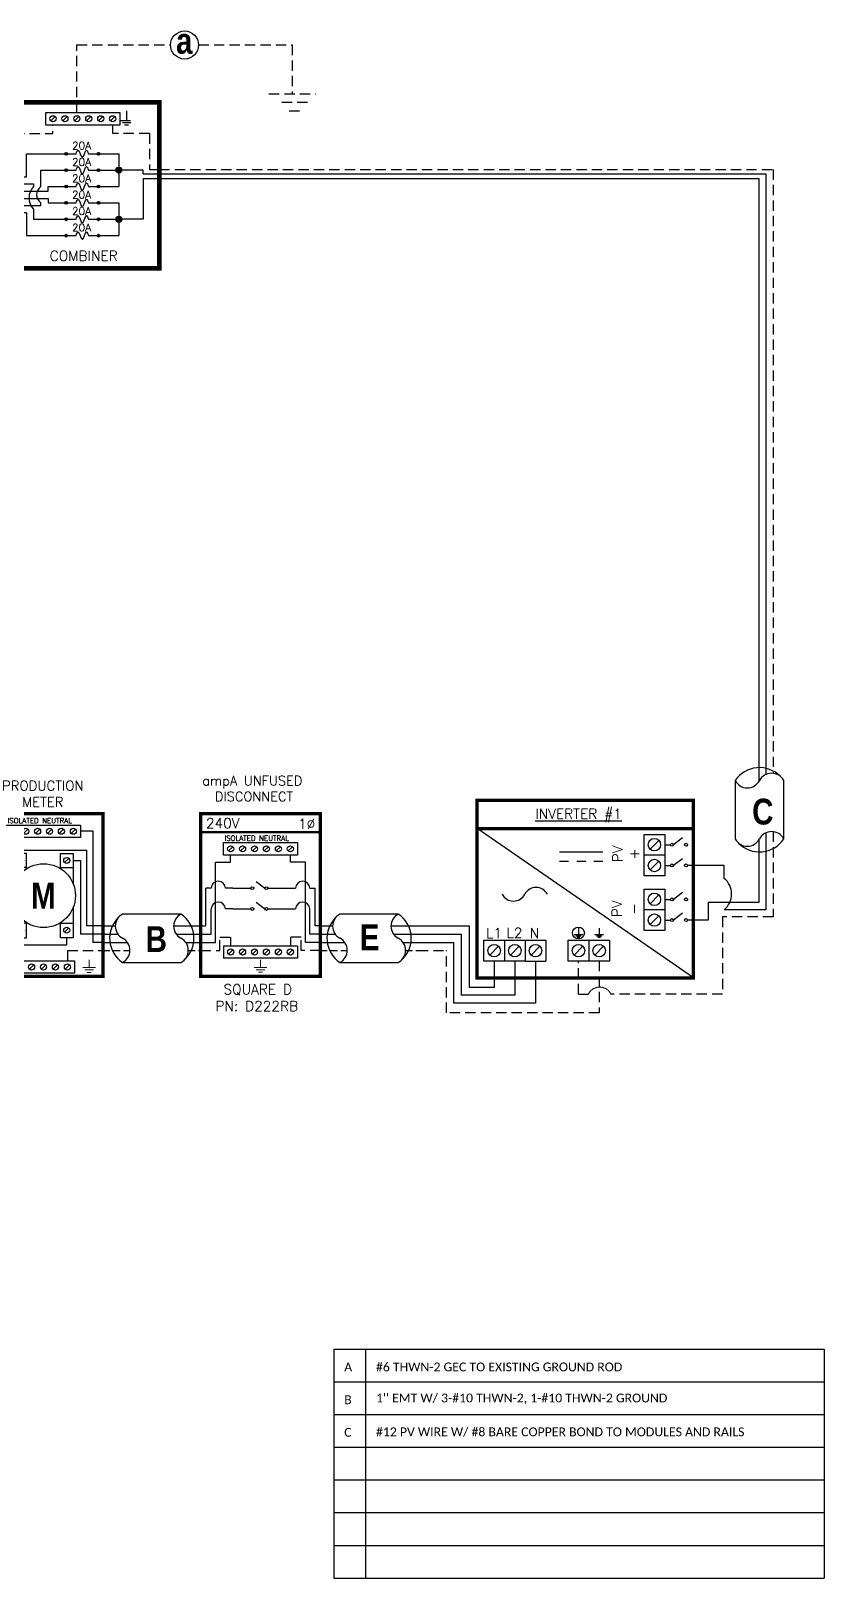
# Model space of a CAD drawing. Header units: feet. Extents: x 16882 to 17651, y 14556 to 15119.
# Drawn here: x 17362 to 17651, y 14556 to 15119 of the extents above; entities that cross this region are included whole.
import ezdxf

# ---------------------------------------------------------------- set-up
doc = ezdxf.new("R2010")
doc.units = ezdxf.units.FT
doc.header["$MEASUREMENT"] = 0
doc.linetypes.add('HIDDEN', pattern=[0.375, 0.25, -0.125])
doc.layers.add('Z - TITLEBLOCK TXT', color=7, linetype='Continuous')
doc.styles.add('ONE LINE TXT', font='techb___.ttf')
doc.styles.get("Standard").update_dxf_attribs({"font": 'simplex.shx'})

# ---------------------------------------------------------------- blocks, each defined once
blk = doc.blocks.new('3stringCombiner')
at = {"linetype": 'Continuous'}
h = blk.add_hatch(color=7, dxfattribs=at)
h.dxf.hatch_style = 1
edge = h.paths.add_edge_path()
edge.add_arc((20.51, 41.65), 0.513, 0, 360)
h = blk.add_hatch(color=7, dxfattribs=at)
h.dxf.hatch_style = 1
edge = h.paths.add_edge_path()
edge.add_arc((32.29, 41.65), 0.513, 0, 360)
h = blk.add_hatch(color=7, dxfattribs=at)
h.dxf.hatch_style = 1
edge = h.paths.add_edge_path()
edge.add_arc((20.51, 35.69), 0.513, 0, 360)
h = blk.add_hatch(color=7, dxfattribs=at)
h.dxf.hatch_style = 1
edge = h.paths.add_edge_path()
edge.add_arc((32.29, 35.69), 0.513, 0, 360)
h = blk.add_hatch(color=254, dxfattribs=at)
h.dxf.hatch_style = 1
edge = h.paths.add_edge_path()
edge.add_arc((39.7, 35.69), 1.11, 0, 360)
h = blk.add_hatch(color=7, dxfattribs=at)
h.dxf.hatch_style = 1
edge = h.paths.add_edge_path()
edge.add_arc((20.51, 29.73), 0.513, 0, 360)
h = blk.add_hatch(color=7, dxfattribs=at)
h.dxf.hatch_style = 1
edge = h.paths.add_edge_path()
edge.add_arc((32.29, 29.73), 0.513, 0, 360)
h = blk.add_hatch(color=253, dxfattribs=at)
h.dxf.hatch_style = 1
edge = h.paths.add_edge_path()
edge.add_arc((20.51, 23.77), 0.513, 0, 360)
h = blk.add_hatch(color=253, dxfattribs=at)
h.dxf.hatch_style = 1
edge = h.paths.add_edge_path()
edge.add_arc((32.29, 23.77), 0.513, 0, 360)
h = blk.add_hatch(color=253, dxfattribs=at)
h.dxf.hatch_style = 1
edge = h.paths.add_edge_path()
edge.add_arc((20.51, 17.8), 0.513, 0, 360)
h = blk.add_hatch(color=253, dxfattribs=at)
h.dxf.hatch_style = 1
edge = h.paths.add_edge_path()
edge.add_arc((32.29, 17.8), 0.513, 0, 360)
h = blk.add_hatch(color=254, dxfattribs=at)
h.dxf.hatch_style = 1
edge = h.paths.add_edge_path()
edge.add_arc((39.7, 17.8), 1.11, 0, 360)
h = blk.add_hatch(color=253, dxfattribs=at)
h.dxf.hatch_style = 1
edge = h.paths.add_edge_path()
edge.add_arc((20.51, 11.84), 0.513, 0, 360)
h = blk.add_hatch(color=253, dxfattribs=at)
h.dxf.hatch_style = 1
edge = h.paths.add_edge_path()
edge.add_arc((32.29, 11.84), 0.513, 0, 360)
at = {"color": 1, "linetype": 'Continuous'}
for p, q in [((13.11, 52.12), (13.11, 56.66)), ((13.11, 56.66), (40.06, 56.66)), ((40.06, 56.66), (40.06, 52.12)), ((40.06, 52.12), (13.11, 52.12)), ((21.03, 41.65), (24.16, 41.66)), ((28.66, 41.65), (31.78, 41.65)), ((21.03, 35.69), (24.16, 35.69)), ((28.66, 35.69), (31.78, 35.69)), ((21.03, 29.73), (24.16, 29.73)), ((28.66, 29.73), (31.78, 29.73)), ((21.03, 23.77), (24.16, 23.77)), ((28.66, 23.77), (31.78, 23.77)), ((21.03, 17.8), (24.16, 17.81)), ((28.66, 17.8), (31.78, 17.8)), ((21.03, 11.84), (24.16, 11.85)), ((28.66, 11.84), (31.78, 11.84))]:
    blk.add_line(p, q, dxfattribs=at)
at = {"color": 4, "linetype": 'Continuous'}
for p, q in [((16.49, 55.18), (14.92, 53.6)), ((20.84, 55.18), (19.27, 53.6)), ((25.19, 55.18), (23.62, 53.6)), ((29.54, 55.18), (27.97, 53.6)), ((33.89, 55.18), (32.32, 53.6)), ((38.25, 55.18), (36.67, 53.6))]:
    blk.add_line(p, q, dxfattribs=at)
at = {"color": 92, "linetype": 'HIDDEN', "ltscale": 15}
for p, q in [((37.46, 49.04), (37.46, 52.12)), ((50.81, 49.04), (37.46, 49.04)), ((50.81, 49.04), (50.81, 35.92)), ((0, 35.92), (3.44, 35.92)), ((50.81, 35.92), (54.46, 35.92))]:
    blk.add_line(p, q, dxfattribs=at)
at = {"color": 7, "linetype": 'Continuous'}
for p, q in [((48.55, 35.69), (39.7, 35.69)), ((48.55, 34.31), (48.55, 35.69)), ((48.55, 34.31), (54.46, 34.31)), ((0, 33.3), (3.44, 33.3)), ((0, 28.06), (3.43, 28.06)), ((0, 22.81), (3.44, 22.81))]:
    blk.add_line(p, q, dxfattribs=at)
at = {"color": 253, "linetype": 'Continuous'}
for p, q in [((0, 30.68), (3.44, 30.68)), ((48.55, 32.71), (48.55, 17.8)), ((48.55, 32.71), (54.46, 32.71)), ((0, 25.43), (3.44, 25.43)), ((0, 20.19), (3.44, 20.19)), ((6.06, 20.19), (6.06, 11.84)), ((48.55, 17.8), (39.7, 17.8)), ((6.06, 11.84), (13.92, 11.84))]:
    blk.add_line(p, q, dxfattribs=at)
at = {"lineweight": 50, "const_width": 1.71}
blk.add_lwpolyline([(54.46, 0), (0, 0), (0, 60.34), (54.46, 60.34)], close=True, dxfattribs=at)
blk.add_lwpolyline([(54.46, 0), (0, 0), (0, 60.34), (54.46, 60.34)], close=True, dxfattribs=at)
at = {"color": 92, "linetype": 'HIDDEN', "ltscale": 15, "flags": 128}
for points in [[(42.53, 57.24), (42.53, 53.74)], [(3.44, 35.92), (3.44, 49.04), (15.71, 49.04), (15.71, 52.12)], [(40.18, 53.74), (44.87, 53.74)], [(44.05, 52.87), (41, 52.87)], [(43.24, 52.01), (41.81, 52.01)]]:
    blk.add_lwpolyline(points, dxfattribs=at)
at = {"color": 7, "linetype": 'Continuous', "flags": 128}
for points in [[(3.44, 33.3), (6.06, 33.3), (6.06, 41.65), (13.92, 41.65)], [(13.92, 41.65), (20.51, 41.65)], [(32.29, 41.65), (39.7, 41.65)], [(39.7, 41.65), (39.7, 29.73)], [(11.3, 29.73), (11.3, 35.69), (13.92, 35.69)], [(13.92, 35.69), (20.51, 35.69)], [(13.92, 35.69), (20.51, 35.69)], [(32.29, 35.69), (39.7, 35.69)], [(3.43, 28.06), (13.92, 28.06), (13.92, 29.73)], [(13.92, 29.73), (20.51, 29.73)], [(13.92, 29.73), (20.51, 29.73)], [(32.29, 29.73), (39.7, 29.73)], [(3.44, 22.81), (11.3, 22.81), (11.3, 23.77)]]:
    blk.add_lwpolyline(points, dxfattribs=at)
at = {"color": 253, "linetype": 'Continuous', "flags": 128}
for points in [[(3.44, 30.68), (8.68, 30.68), (8.68, 29.73)], [(3.44, 25.43), (13.92, 25.43), (13.92, 23.77)], [(13.92, 23.77), (20.51, 23.77)], [(13.92, 23.77), (20.51, 23.77)], [(32.29, 23.77), (39.7, 23.77)], [(39.7, 23.77), (39.7, 11.84)], [(6.06, 20.19), (3.44, 20.19)], [(8.68, 21.46), (8.68, 17.8), (13.92, 17.8)], [(13.92, 17.8), (20.51, 17.8)], [(13.92, 17.8), (20.51, 17.8)], [(32.29, 17.8), (39.7, 17.8)], [(13.92, 11.84), (20.51, 11.84)], [(32.29, 11.84), (39.7, 11.84)]]:
    blk.add_lwpolyline(points, dxfattribs=at)
at = {"color": 4, "linetype": 'Continuous'}
for centre in [(15.71, 54.39), (20.06, 54.39), (24.41, 54.39), (28.76, 54.39), (33.11, 54.39), (37.46, 54.39)]:
    blk.add_circle(centre, 1.11, dxfattribs=at)
at = {"color": 7, "linetype": 'Continuous'}
for centre, radius in [((20.51, 41.65), 0.513), ((32.29, 41.65), 0.513), ((20.51, 35.69), 0.513), ((32.29, 35.69), 0.513), ((39.7, 35.69), 1.11), ((39.7, 35.69), 1.11), ((20.51, 29.73), 0.513), ((32.29, 29.73), 0.513), ((39.7, 17.8), 1.11), ((39.7, 17.8), 1.11)]:
    blk.add_circle(centre, radius, dxfattribs=at)
at = {"color": 253, "linetype": 'Continuous'}
for centre in [(20.51, 23.77), (32.29, 23.77), (20.51, 17.8), (32.29, 17.8), (20.51, 11.84), (32.29, 11.84)]:
    blk.add_circle(centre, 0.513, dxfattribs=at)
blk.add_arc((12.9, 25.59), 5.91, 135.6055, 224.3945, dxfattribs=at)
at = {"color": 7, "linetype": 'Continuous'}
blk.add_arc((13.34, 26.75), 3.61, 124.3567, 235.6433, dxfattribs=at)
at = {"color": 1, "linetype": 'Continuous'}
for points in [[(24.16, 41.66), (24.82, 42.99), (26.41, 40.31), (27.87, 42.99), (28.66, 41.65)], [(24.16, 35.69), (24.82, 37.03), (26.41, 34.34), (27.87, 37.03), (28.66, 35.69)], [(24.16, 29.73), (24.82, 31.07), (26.41, 28.38), (27.87, 31.07), (28.66, 29.73)], [(24.16, 23.77), (24.82, 25.11), (26.41, 22.42), (27.87, 25.11), (28.66, 23.77)], [(24.16, 17.81), (24.82, 19.15), (26.41, 16.46), (27.87, 19.15), (28.66, 17.8)], [(24.16, 11.85), (24.82, 13.19), (26.41, 10.5), (27.87, 13.19), (28.66, 11.84)]]:
    blk.add_spline(points, degree=3, dxfattribs=at)
for p in [(22.67, 43.23), (22.67, 37.27), (22.67, 31.31), (22.67, 25.35), (22.67, 19.39), (22.67, 13.43)]:
    blk.add_text('20A', height=2.778, dxfattribs=at).set_placement(p)
at = {"color": 1, "insert": (26.91, 4.5), "char_height": 3.658, "attachment_point": 5}
blk.add_mtext_dynamic_manual_height_columns('COMBINER', width=1.1897, gutter_width=7.17, heights=[0], dxfattribs=at)
blk = doc.blocks.new('*U13')
at = {"color": 7, "linetype": 'Continuous'}
for p, q in [((-7.14, 13.31), (-28.39, 13.31)), ((-28.39, -4.31), (-7.14, -4.31))]:
    blk.add_line(p, q, dxfattribs=at)
at = {"color": 7}
for p, q in [((-35.53, 9), (-31.05, 9)), ((-9.81, 9), (0, 9))]:
    blk.add_line(p, q, dxfattribs=at)
at = {"color": 10}
for p, q in [((-35.53, 6), (-30.11, 6)), ((-8.87, 6), (0, 6))]:
    blk.add_line(p, q, dxfattribs=at)
at = {"color": 253}
for p, q in [((-35.53, 3), (-26.66, 3)), ((-5.41, 3), (0, 3))]:
    blk.add_line(p, q, dxfattribs=at)
at = {"color": 92, "linetype": 'HIDDEN', "ltscale": 10}
for p, q in [((-4.48, 0), (0, 0)), ((-35.53, 0), (-25.72, 0))]:
    blk.add_line(p, q, dxfattribs=at)
at = {"color": 7, "linetype": 'Continuous'}
for centre, start, end in [((-22.54, 4.5), 133.9732, 236.4265), ((-12.99, 4.5), 313.9732, 56.4265)]:
    blk.add_arc(centre, 10.58, start, end, dxfattribs=at)
at = {"linetype": 'Continuous'}
for centre, start, end in [((-26.08, 8.91), 117.6639, 242.3361), ((-4.83, 8.91), 117.6639, 242.3361), ((-30.7, 0.09), 297.6639, 62.3361), ((-9.45, 0.09), 297.6639, 62.3361)]:
    blk.add_arc(centre, 4.98, start, end, dxfattribs=at)
blk = doc.blocks.new('unfusedDisconnect')
at = {"lineweight": 50}
blk.add_line((-43.61, 43.06), (0, 43.06), dxfattribs=at)
at = {"color": 1, "linetype": 'Continuous'}
for p, q in [((-35.27, 34.78), (-35.27, 39.32)), ((-35.27, 39.32), (-8.32, 39.32)), ((-8.32, 34.78), (-35.27, 34.78)), ((-8.32, 39.32), (-8.32, 34.78)), ((-31.89, 22.73), (-25.32, 22.73)), ((-23.43, 25.18), (-20.16, 22.74)), ((-19.08, 22.73), (-11.7, 22.73)), ((-23.43, 17.65), (-20.16, 15.2)), ((-31.89, 15.2), (-25.32, 15.2)), ((-19.08, 15.2), (-11.7, 15.19)), ((-35.27, 1.76), (-8.32, 1.76)), ((-35.27, 1.76), (-35.27, -2.78)), ((-8.32, 1.76), (-8.32, -2.78)), ((-8.32, -2.78), (-35.27, -2.78))]:
    blk.add_line(p, q, dxfattribs=at)
at = {"color": 4, "linetype": 'Continuous'}
for p, q in [((-31.89, 37.83), (-33.46, 36.26)), ((-27.53, 37.83), (-29.11, 36.26)), ((-23.18, 37.83), (-24.76, 36.26)), ((-18.83, 37.83), (-20.41, 36.26)), ((-14.48, 37.83), (-16.06, 36.26)), ((-10.13, 37.83), (-11.7, 36.26)), ((-31.89, 0.28), (-33.46, -1.3)), ((-27.53, 0.28), (-29.11, -1.3)), ((-23.18, 0.28), (-24.76, -1.3)), ((-18.83, 0.28), (-20.41, -1.3)), ((-14.48, 0.28), (-16.06, -1.3)), ((-10.13, 0.28), (-11.7, -1.3))]:
    blk.add_line(p, q, dxfattribs=at)
at = {"color": 253, "linetype": 'Continuous'}
for p, q in [((-32.67, 32.17), (-32.67, 34.78)), ((-10.92, 32.17), (-10.92, 34.78)), ((-38.16, 3), (-38.16, 32.17)), ((-38.16, 32.17), (-32.67, 32.17)), ((-5.43, 32.17), (-10.92, 32.17)), ((-5.43, 3), (-5.43, 32.17)), ((-43.61, 3), (-38.16, 3)), ((0, 3), (-5.43, 3))]:
    blk.add_line(p, q, dxfattribs=at)
at = {"color": 7, "linetype": 'Continuous'}
for p, q in [((-41.66, 9), (-41.66, 22.73)), ((-39.8, 22.73), (-41.66, 22.73)), ((-31.89, 22.73), (-34.52, 22.73)), ((-11.7, 22.73), (-9.07, 22.73)), ((-3.79, 22.73), (-1.93, 22.73)), ((-1.93, 9), (-1.93, 22.73))]:
    blk.add_line(p, q, dxfattribs=at)
at = {"color": 10, "linetype": 'Continuous'}
for p, q in [((-39.8, 6), (-39.8, 15.2)), ((-31.89, 15.2), (-34.52, 15.2)), ((-11.7, 15.2), (-9.07, 15.2)), ((-3.79, 6), (-3.79, 15.2)), ((-43.61, 6), (-39.8, 6)), ((0, 6), (-3.79, 6))]:
    blk.add_line(p, q, dxfattribs=at)
at = {"color": 7}
for p, q in [((-43.61, 9), (-41.66, 9)), ((0, 9), (-1.93, 9))]:
    blk.add_line(p, q, dxfattribs=at)
at = {"color": 92, "linetype": 'HIDDEN', "ltscale": 15}
for p, q in [((-43.61, 0), (-36.58, 0)), ((-36.58, 0), (-36.58, 4.9)), ((-36.58, 4.9), (-32.67, 4.9)), ((-32.67, 4.9), (-32.67, 1.76)), ((-7.01, 4.9), (-10.92, 4.9)), ((-10.92, 4.9), (-10.92, 1.76)), ((-7.01, 0), (-7.01, 4.9)), ((0, 0), (-7.01, 0))]:
    blk.add_line(p, q, dxfattribs=at)
at = {"lineweight": 50, "const_width": 1.19}
blk.add_lwpolyline([(-43.61, -9.34), (-43.61, 49.84), (0, 49.84), (0, -9.34)], close=True, dxfattribs=at)
at = {"color": 92, "linetype": 'Continuous', "lineweight": 5, "ltscale": 0.05, "flags": 128}
for points in [[(-21.8, -3.32), (-21.8, -6.17)], [(-24.14, -6.17), (-19.45, -6.17)], [(-20.27, -7.03), (-23.32, -7.03)], [(-21.08, -7.9), (-22.51, -7.9)]]:
    blk.add_lwpolyline(points, dxfattribs=at)
at = {"color": 4, "linetype": 'Continuous'}
for centre in [(-32.67, 37.05), (-28.32, 37.05), (-23.97, 37.05), (-19.62, 37.05), (-15.27, 37.05), (-10.92, 37.05), (-32.67, -0.51), (-28.32, -0.51), (-23.97, -0.51), (-19.62, -0.51), (-15.27, -0.51), (-10.92, -0.51)]:
    blk.add_circle(centre, 1.11, dxfattribs=at)
at = {"color": 1, "linetype": 'Continuous'}
for centre in [(-24.78, 22.73), (-19.62, 22.73), (-24.78, 15.2), (-19.62, 15.2)]:
    blk.add_circle(centre, 0.541, dxfattribs=at)
at = {"color": 7, "linetype": 'Continuous'}
for centre in [(-37.16, 22.58), (-6.43, 22.58)]:
    blk.add_arc(centre, 2.64, 3.2819, 176.7181, dxfattribs=at)
at = {"color": 10, "linetype": 'Continuous'}
for centre in [(-37.16, 15.04), (-6.43, 15.04)]:
    blk.add_arc(centre, 2.64, 3.2819, 176.7181, dxfattribs=at)
at = {"color": 4, "linetype": 'Continuous'}
blk.add_text('ISOLATED NEUTRAL', height=1.8743, dxfattribs=at).set_placement((-34.91, 39.97))
at = {"color": 1}
for s, width, gutter_width, heights, insert, char_height, attachment_point in [('\\A1;\\pi12.228;ampA UNFUSED \\P\\pi16.834;DISCONNECT', 64.922, 0, [11.89], (-55.21, 63.58), 3.4544, 1), ('240V', 0.1481, 0.75, [0], (-35.55, 46.4), 3.658, 5), ('1∅', 0.1481, 0.75, [0], (-4.98, 46.1), 3.658, 5), ('\\A1;\\pi11.999,t30.287;SQUARE D\\P\\pi9.0377,t27.326;PN: D222RB', 51.6906, 0.203, [45.94], (-47.25, -12.27), 3.6576, 1)]:
    blk.add_mtext_dynamic_manual_height_columns(s, width=width, gutter_width=gutter_width, heights=heights, dxfattribs=dict(at, insert=insert, char_height=char_height, attachment_point=attachment_point))
blk = doc.blocks.new('*U26')
at = {"color": 7}
for name, p in [('unfusedDisconnect', (0, 0)), ('*U13', (-43.61, 0))]:
    blk.add_blockref(name, p, dxfattribs=at)
at = {"layer": 'Z - TITLEBLOCK TXT', "color": 1, "linetype": 'Continuous', "insert": (-63.63, 8.88), "char_height": 9.3833, "attachment_point": 1, "style": 'ONE LINE TXT'}
blk.add_mtext_dynamic_manual_height_columns('{\\W1;\\C256;B}', width=0.1385, gutter_width=2.13, heights=[0], dxfattribs=at)
blk = doc.blocks.new('productionMeter')
at = {"color": 1, "linetype": 'Continuous'}
for p, q in [((-35.13, 41.18), (-35.13, 45.72)), ((-35.13, 45.72), (-8.18, 45.72)), ((-8.18, 45.72), (-8.18, 41.18)), ((-8.18, 41.18), (-35.13, 41.18)), ((-32.38, 35.4), (-32.38, 24.5)), ((-27.84, 35.4), (-32.38, 35.4)), ((-27.84, 29.86), (-27.84, 35.4)), ((-15.47, 29.86), (-15.47, 35.4)), ((-15.47, 35.4), (-10.93, 35.4)), ((-10.93, 35.4), (-10.93, 24.5)), ((-27.84, 30.21), (-32.38, 30.21)), ((-15.47, 30.21), (-10.93, 30.21)), ((-32.38, 15.55), (-32.38, 4.64)), ((-10.93, 15.55), (-10.93, 4.64)), ((-27.84, 10.04), (-32.38, 10.04)), ((-27.84, 4.64), (-27.84, 10.18)), ((-15.47, 4.64), (-15.47, 10.18)), ((-15.47, 10.04), (-10.93, 10.04)), ((-32.38, 4.64), (-27.84, 4.64)), ((-10.93, 4.64), (-15.47, 4.64)), ((-37.32, -8.24), (-37.32, -3.7)), ((-37.32, -3.7), (-10.37, -3.7)), ((-10.37, -3.7), (-10.37, -8.24)), ((-10.37, -8.24), (-37.32, -8.24))]:
    blk.add_line(p, q, dxfattribs=at)
at = {"color": 253, "linetype": 'Continuous'}
for p, q in [((-39.9, 3), (-39.9, 43.45)), ((-39.9, 43.45), (-35.13, 43.45)), ((-3.71, 43.45), (-8.18, 43.45)), ((-3.71, 43.45), (-3.71, 3)), ((-43.61, 3), (-39.9, 3)), ((0, 3), (-3.71, 3))]:
    blk.add_line(p, q, dxfattribs=at)
at = {"color": 4, "linetype": 'Continuous'}
for p, q in [((-31.74, 44.23), (-33.32, 42.66)), ((-27.39, 44.23), (-28.97, 42.66)), ((-23.04, 44.23), (-24.62, 42.66)), ((-18.69, 44.23), (-20.26, 42.66)), ((-14.34, 44.23), (-15.91, 42.66)), ((-9.99, 44.23), (-11.56, 42.66)), ((-29.33, 33.59), (-30.9, 32.02)), ((-12.41, 33.59), (-13.98, 32.02)), ((-29.33, 8.23), (-30.9, 6.66)), ((-12.41, 8.23), (-13.98, 6.66)), ((-33.93, -5.19), (-35.51, -6.76)), ((-29.58, -5.19), (-31.15, -6.76)), ((-25.23, -5.19), (-26.8, -6.76)), ((-20.88, -5.19), (-22.45, -6.76)), ((-16.53, -5.19), (-18.1, -6.76)), ((-12.18, -5.19), (-13.75, -6.76))]:
    blk.add_line(p, q, dxfattribs=at)
at = {"color": 7}
for p, q in [((-30.11, 35.4), (-30.11, 36.59)), ((-30.11, 36.59), (-5.98, 36.59)), ((-5.98, 36.59), (-5.98, 9)), ((-43.61, 9), (-34.54, 9)), ((-34.54, 7.44), (-34.54, 9)), ((-32.38, 7.44), (-34.54, 7.44)), ((0, 9), (-5.98, 9))]:
    blk.add_line(p, q, dxfattribs=at)
at = {"color": 10, "linetype": 'Continuous'}
for p, q in [((-10.93, 32.81), (-8.25, 32.81)), ((-8.25, 32.81), (-8.25, 6)), ((-43.61, 6), (-37.24, 6)), ((-37.24, 6), (-37.24, 2.05)), ((0, 6), (-8.25, 6)), ((-37.24, 2.05), (-13.2, 2.05)), ((-13.2, 2.05), (-13.2, 4.64))]:
    blk.add_line(p, q, dxfattribs=at)
at = {"color": 92, "linetype": 'HIDDEN', "ltscale": 15}
for p, q in [((-43.61, 0), (-34.72, 0)), ((-12.97, 0), (-12.97, -3.7)), ((-12.97, 0), (0, 0)), ((-34.72, 0), (-34.72, -3.7))]:
    blk.add_line(p, q, dxfattribs=at)
at = {"lineweight": 50, "const_width": 1.19}
blk.add_lwpolyline([(-43.61, -9.34), (-43.61, 49.84), (0, 49.84), (0, -9.34)], close=True, dxfattribs=at)
at = {"color": 92, "linetype": 'Continuous', "lineweight": 5, "ltscale": 0.05, "flags": 128}
for points in [[(-5.04, -3.33), (-5.04, -6.18)], [(-2.7, -6.18), (-7.38, -6.18)], [(-6.57, -7.05), (-3.51, -7.05)], [(-5.76, -7.91), (-4.32, -7.91)]]:
    blk.add_lwpolyline(points, dxfattribs=at)
at = {"color": 4, "linetype": 'Continuous'}
for centre in [(-32.53, 43.45), (-28.18, 43.45), (-23.83, 43.45), (-19.48, 43.45), (-15.13, 43.45), (-10.78, 43.45), (-30.11, 32.81), (-13.2, 32.81), (-30.11, 7.44), (-13.2, 7.44), (-34.72, -5.97), (-30.37, -5.97), (-26.02, -5.97), (-21.67, -5.97), (-17.32, -5.97), (-12.97, -5.97)]:
    blk.add_circle(centre, 1.11, dxfattribs=at)
at = {"linetype": 'Continuous'}
blk.add_circle((-21.65, 20.02), 11.62, dxfattribs=at)
at = {"color": 4, "linetype": 'Continuous'}
blk.add_text('ISOLATED NEUTRAL', height=1.8743, dxfattribs=at).set_placement((-34.77, 46.37))
at = {"color": 253, "linetype": 'Continuous', "style": 'ONE LINE TXT'}
blk.add_text('M', height=9.38, dxfattribs=at).set_placement((-26.21, 15.31))
at = {"color": 1, "insert": (-21.93, 57.08), "char_height": 3.5433, "attachment_point": 5}
blk.add_mtext_dynamic_manual_height_columns('PRODUCTION METER', width=1.3203, gutter_width=7.17, heights=[0], dxfattribs=at)
blk = doc.blocks.new('*U17')
at = {"color": 7}
blk.add_blockref('productionMeter', (0, 0), dxfattribs=at)
blk = doc.blocks.new('*T25')
at = {"linetype": 'ByBlock', "lineweight": -2, "transparency": 16777216}
for p, q in [((0, 0), (178.52, 0)), ((0, 0), (0, -83.27)), ((11.58, 0), (11.58, -83.27)), ((178.52, 0), (178.52, -83.27)), ((0, -11.84), (178.52, -11.84)), ((0, -23.75), (178.52, -23.75)), ((0, -35.65), (178.52, -35.65)), ((0, -47.56), (178.52, -47.56)), ((0, -59.46), (178.52, -59.46)), ((0, -71.37), (178.52, -71.37)), ((0, -83.27), (178.52, -83.27))]:
    blk.add_line(p, q, dxfattribs=at)
at = {"color": 0, "linetype": 'Continuous', "transparency": 16777216, "char_height": 3.2119, "attachment_point": 7}
for s, insert, width in [('{\\fCalibri|b0|i0|c0;A', (3.78, -8.06), 4.025), ('{\\fCalibri|b0|i0|c0;#6 THWN-2 GEC TO EXISTING GROUND ROD', (15.36, -8.06), 159.3801), ('{\\fCalibri|b0|i0|c0;B', (3.78, -19.97), 4.025), ("{\\fCalibri|b0|i0|c0;1'' EMT W/ 3-#10 THWN-2, 1-#10 THWN-2 GROUND", (15.36, -19.97), 159.3801), ('{\\fCalibri|b0|i0|c0;C', (3.78, -31.87), 4.025), ('{\\fCalibri|b0|i0|c0;#12 PV WIRE W/ #8 BARE COPPER BOND TO MODULES AND RAILS', (15.36, -31.87), 159.3801), ('{\\fCalibri|b0|i0|c0;', (3.78, -43.78), 4.025), ('{\\fCalibri|b0|i0|c0;', (15.36, -43.78), 159.3801), ('{\\fCalibri|b0|i0|c0;', (3.78, -55.68), 4.025), ('{\\fCalibri|b0|i0|c0;', (15.36, -55.68), 159.3801), ('{\\fCalibri|b0|i0|c0;', (3.78, -67.59), 4.025), ('{\\fCalibri|b0|i0|c0;', (15.36, -67.59), 159.3801), ('{\\fCalibri|b0|i0|c0;', (3.78, -79.5), 4.025), ('{\\fCalibri|b0|i0|c0;', (15.36, -79.5), 159.3801)]:
    blk.add_mtext(s, dxfattribs=dict(at, insert=insert, width=width))

msp = doc.modelspace()

# ---------------------------------------------------------------- linework, layer by layer
at = {"color": 92, "linetype": 'HIDDEN', "ltscale": 15}
for p, q in [((17379.21, 15089.37), (17379.21, 15113.96)), ((17379.21, 15113.96), (17413.32, 15113.96)), ((17423.54, 15113.96), (17457.65, 15113.96)), ((17457.65, 15113.96), (17457.65, 15096.17)), ((17409.26, 15068.63), (17632.77, 15068.63)), ((17632.77, 15068.63), (17632.77, 14848.82)), ((17632.77, 14827.58), (17632.77, 14796.55)), ((17632.77, 14796.55), (17614.27, 14796.55)), ((17614.27, 14796.55), (17614.27, 14768.47)), ((17503.41, 14784.29), (17513.76, 14784.29)), ((17513.76, 14761.6), (17513.76, 14784.29)), ((17561.87, 14768.47), (17561.87, 14780.5)), ((17569.41, 14780.5), (17569.41, 14761.6)), ((17561.87, 14768.47), (17565.47, 14768.47)), ((17614.27, 14768.47), (17573.71, 14768.47)), ((17569.41, 14761.6), (17513.76, 14761.6))]:
    msp.add_line(p, q, dxfattribs=at)
at = {"color": 7, "linetype": 'Continuous'}
for p, q in [((17409.26, 15067.02), (17630.15, 15067.02)), ((17630.15, 15067.02), (17630.15, 14848.42)), ((17618.98, 14846.19), (17618.98, 14824.95)), ((17636.6, 14824.95), (17636.6, 14846.19)), ((17603.72, 14774.34), (17524.95, 14828.71)), ((17630.15, 14827.17), (17630.15, 14799.17)), ((17570.77, 14820.1), (17555.01, 14820.1)), ((17558.3, 14816.69), (17555.01, 14816.69)), ((17564.54, 14816.69), (17561.24, 14816.69)), ((17570.77, 14816.69), (17567.48, 14816.69)), ((17614.98, 14815.29), (17601.58, 14815.29)), ((17614.98, 14810.57), (17614.98, 14815.29)), ((17630.15, 14799.17), (17614.98, 14799.17)), ((17503.41, 14793.29), (17522.11, 14793.29)), ((17522.11, 14793.29), (17522.11, 14770.91)), ((17531.17, 14780.5), (17531.17, 14770.91)), ((17531.17, 14770.91), (17522.11, 14770.91))]:
    msp.add_line(p, q, dxfattribs=at)
at = {"color": 253, "linetype": 'Continuous'}
for p, q in [((17409.26, 15065.42), (17627.53, 15065.42)), ((17627.53, 15065.42), (17627.53, 14845.75)), ((17627.53, 14824.51), (17627.53, 14801.79)), ((17627.53, 14801.79), (17609.07, 14801.79)), ((17609.07, 14801.79), (17609.07, 14795.4)), ((17609.07, 14795.4), (17601.58, 14795.4)), ((17503.41, 14787.29), (17516.5, 14787.29)), ((17516.5, 14765.14), (17516.5, 14787.29)), ((17546.23, 14780.5), (17546.23, 14765.14)), ((17546.23, 14765.14), (17516.5, 14765.14))]:
    msp.add_line(p, q, dxfattribs=at)
at = {"color": 1, "linetype": 'Continuous'}
for p, q in [((17585.76, 14811.53), (17585.76, 14826.59)), ((17585.76, 14826.59), (17593.3, 14826.59)), ((17585.76, 14811.53), (17585.76, 14826.59)), ((17593.3, 14826.59), (17593.3, 14811.53)), ((17593.3, 14826.59), (17593.3, 14819.06)), ((17599.73, 14825.29), (17596.46, 14822.85)), ((17593.3, 14819.06), (17585.76, 14819.06)), ((17593.3, 14822.83), (17595.34, 14822.83)), ((17599.73, 14817.75), (17596.46, 14815.31)), ((17593.3, 14815.29), (17595.34, 14815.29)), ((17593.3, 14811.53), (17585.76, 14811.53)), ((17585.76, 14791.63), (17585.76, 14806.7)), ((17585.76, 14806.7), (17593.3, 14806.7)), ((17593.3, 14806.7), (17593.3, 14799.16)), ((17593.3, 14802.93), (17595.34, 14802.93)), ((17599.73, 14805.39), (17596.46, 14802.95)), ((17593.3, 14799.16), (17585.76, 14799.16)), ((17593.3, 14799.16), (17593.3, 14791.63)), ((17593.3, 14795.4), (17595.34, 14795.4)), ((17599.73, 14797.86), (17596.46, 14795.42)), ((17593.3, 14791.63), (17585.76, 14791.63)), ((17527.4, 14788.04), (17542.47, 14788.04)), ((17527.4, 14780.5), (17527.4, 14788.04)), ((17527.4, 14788.04), (17534.93, 14788.04)), ((17534.93, 14788.04), (17534.93, 14780.5)), ((17542.47, 14788.04), (17542.47, 14780.5)), ((17542.47, 14788.04), (17550, 14788.04)), ((17550, 14788.04), (17550, 14780.5)), ((17558.11, 14788.04), (17573.17, 14788.04)), ((17558.11, 14780.5), (17558.11, 14788.04)), ((17558.11, 14788.04), (17565.64, 14788.04)), ((17565.64, 14788.04), (17565.64, 14780.5)), ((17573.17, 14788.04), (17573.17, 14780.5)), ((17542.47, 14780.5), (17527.4, 14780.5)), ((17542.47, 14780.5), (17550, 14780.5)), ((17573.17, 14780.5), (17558.11, 14780.5))]:
    msp.add_line(p, q, dxfattribs=at)
at = {"color": 4, "linetype": 'Continuous'}
for p, q in [((17591.14, 14824.43), (17587.93, 14821.22)), ((17591.14, 14816.9), (17587.93, 14813.69)), ((17591.14, 14804.54), (17587.93, 14801.32)), ((17591.14, 14797), (17587.93, 14793.79)), ((17532.77, 14785.88), (17529.56, 14782.66)), ((17540.31, 14785.88), (17537.09, 14782.66)), ((17547.84, 14785.88), (17544.63, 14782.66)), ((17563.48, 14785.88), (17560.27, 14782.66)), ((17571.01, 14785.88), (17567.8, 14782.66))]:
    msp.add_line(p, q, dxfattribs=at)
at = {"color": 10, "linetype": 'Continuous'}
for p, q in [((17503.41, 14790.29), (17519.17, 14790.29)), ((17519.17, 14790.29), (17519.17, 14768.11)), ((17538.7, 14780.5), (17538.7, 14768.11)), ((17538.7, 14768.11), (17519.17, 14768.11))]:
    msp.add_line(p, q, dxfattribs=at)
at = {"color": 92, "linetype": 'HIDDEN', "ltscale": 15, "flags": 128}
for points in [[(17449.17, 15096.17), (17466.14, 15096.17)], [(17463.2, 15093.03), (17452.11, 15093.03)], [(17460.26, 15089.89), (17455.05, 15089.89)]]:
    msp.add_lwpolyline(points, dxfattribs=at)
at = {"color": 7, "lineweight": 50, "const_width": 1.19}
msp.add_lwpolyline([(17524.95, 14774.34), (17524.95, 14838.99), (17603.72, 14838.99), (17603.72, 14774.34)], close=True, dxfattribs=at)
at = {"lineweight": 50, "const_width": 1.19}
msp.add_lwpolyline([(17524.95, 14828.71), (17524.95, 14838.99), (17603.72, 14838.99), (17603.72, 14828.71)], close=True, dxfattribs=at)
at = {"color": 92, "linetype": 'Continuous', "flags": 128}
for points in [[(17560.33, 14790.15), (17563.41, 14790.15)], [(17562.87, 14789.58), (17560.87, 14789.58)], [(17561.87, 14792.45), (17561.87, 14790.15)], [(17567.87, 14790.15), (17570.94, 14790.15)], [(17570.41, 14789.58), (17568.4, 14789.58)], [(17569.41, 14792.45), (17569.41, 14790.15)], [(17562.34, 14789.01), (17561.4, 14789.01)], [(17569.88, 14789.01), (17568.93, 14789.01)]]:
    msp.add_lwpolyline(points, dxfattribs=at)
at = {"color": 7, "linetype": 'Continuous'}
msp.add_circle((17418.43, 15113.96), 5.11, dxfattribs=at)
at = {"color": 4, "linetype": 'Continuous'}
for centre in [(17589.53, 14822.83), (17589.53, 14815.29), (17589.53, 14802.93), (17589.53, 14795.4), (17531.17, 14784.27), (17538.7, 14784.27), (17546.23, 14784.27), (17561.87, 14784.27), (17569.41, 14784.27)]:
    msp.add_circle(centre, 2.27, dxfattribs=at)
at = {"color": 1, "linetype": 'Continuous'}
for centre in [(17595.88, 14822.83), (17601.04, 14822.83), (17595.88, 14815.29), (17601.04, 14815.29), (17595.88, 14802.93), (17601.04, 14802.93), (17595.88, 14795.4), (17601.04, 14795.4)]:
    msp.add_circle(centre, 0.541, dxfattribs=at)
at = {"color": 92, "linetype": 'Continuous'}
msp.add_circle((17561.87, 14790.7), 2.17, dxfattribs=at)
at = {"color": 7, "linetype": 'Continuous'}
for centre, start, end in [((17627.79, 14840.34), 43.9732, 146.4265), ((17627.79, 14830.8), 223.9732, 326.4265)]:
    msp.add_arc(centre, 10.58, start, end, dxfattribs=at)
at = {"linetype": 'Continuous'}
for centre, radius, start, end in [((17623.38, 14848.5), 4.98, 207.6639, 332.3361), ((17632.2, 14843.88), 4.98, 27.6639, 152.3361), ((17623.38, 14827.26), 4.98, 207.6639, 332.3361), ((17632.2, 14822.64), 4.98, 27.6639, 152.3361), ((17546.42, 14802.65), 4.65, 27.6639, 152.3361), ((17610.21, 14804.87), 7.43, 309.9338, 50.0662), ((17538.18, 14806.97), 4.65, 207.6639, 332.3361)]:
    msp.add_arc(centre, radius, start, end, dxfattribs=at)
at = {"color": 92, "linetype": 'HIDDEN', "ltscale": 0.3}
msp.add_arc((17569.59, 14766.31), 4.65, 27.6639, 152.3361, dxfattribs=at)

# ---------------------------------------------------------------- block references
at = {"color": 7}
for name, p in [('3stringCombiner', (17354.8, 15032.71)), ('*U17', (17388.74, 14784.29)), ('*U26', (17467.88, 14784.29)), ('*U13', (17503.41, 14784.29))]:
    msp.add_blockref(name, p, dxfattribs=at)
msp.add_blockref('*T25', (17472.79, 14639.15))

# ---------------------------------------------------------------- texts
at = {"color": 1, "linetype": 'Continuous'}
msp.add_text('%%UINVERTER #1', height=3.6576, dxfattribs=at).set_placement((17546.16, 14832.26))
at = {"color": 1, "linetype": 'Continuous', "char_height": 9.3833, "attachment_point": 1, "style": 'ONE LINE TXT'}
for s, insert in [('{\\W1;\\C256;a}', (17415.33, 15120.15)), ('{\\W1;\\C256;C}', (17625.12, 14839.58)), ('{\\W1;\\C256;E}', (17482.27, 14793.83))]:
    msp.add_mtext_dynamic_manual_height_columns(s, width=0.1385, gutter_width=2.13, heights=[0], dxfattribs=dict(at, insert=insert))
at = {"color": 1, "char_height": 3.658, "attachment_point": 5, "rotation": 90}
for s, width, insert in [('PV +', 2.8378, (17579.14, 14819.47)), ('PV -', 2.8013, (17578.91, 14799.49))]:
    msp.add_mtext_dynamic_manual_height_columns(s, width=width, gutter_width=0.75, heights=[0], dxfattribs=dict(at, insert=insert))
at = {"color": 1, "attachment_point": 5}
for s, insert, char_height in [('L1', (17531.11, 14790.68), 3.658), ('L2', (17538.57, 14790.71), 3.658), ('N', (17545.82, 14790.65), 3.66)]:
    msp.add_mtext_dynamic_manual_height_columns(s, width=0.1481, gutter_width=0.75, heights=[0], dxfattribs=dict(at, insert=insert, char_height=char_height))

doc.saveas('drawing.dxf')
